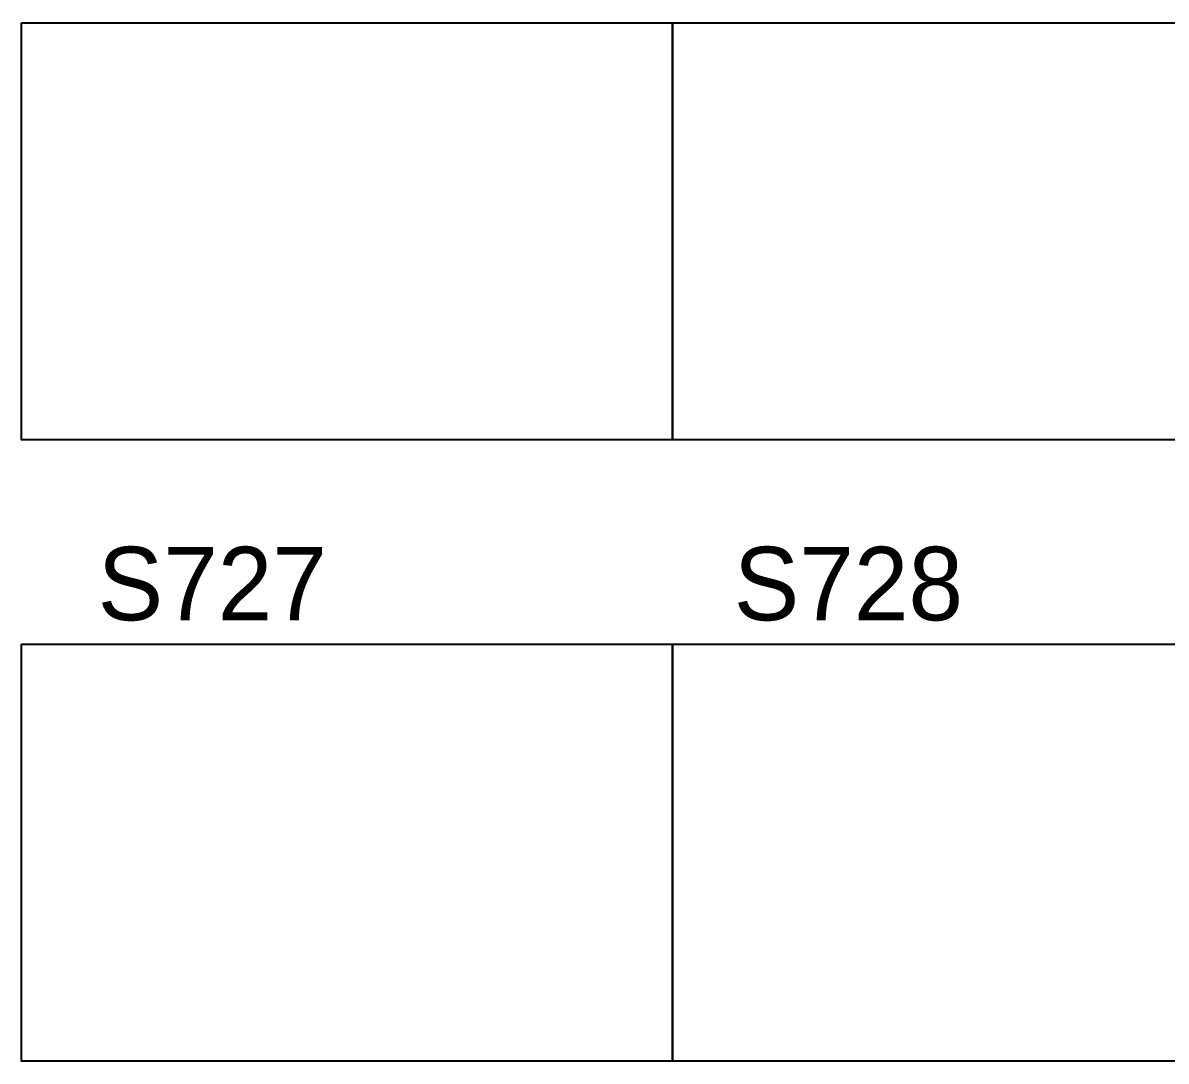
# Model space of a CAD drawing. Header units: millimetres. Extents: x 0 to 31920, y -6088 to 2522.
# Drawn here: x 19160 to 24764, y -6088 to -1000 of the extents above; entities that cross this region are included whole.
import ezdxf

# ---------------------------------------------------------------- set-up
doc = ezdxf.new("R2010")
doc.units = ezdxf.units.MM
doc.header["$MEASUREMENT"] = 0
doc.layers.add('DwFm', color=7, linetype='Continuous')
doc.styles.add('HELOPEN', font='helopen.shx')

# ---------------------------------------------------------------- blocks, each defined once
blk = doc.blocks.new('繪圖範圍')
blk.add_lwpolyline([(0, 51.1), (79.8, 51.1), (79.8, 0), (0, 0)], close=True)

msp = doc.modelspace()

# ---------------------------------------------------------------- block references
at = {"layer": 'DwFm', "xscale": 40, "yscale": 40, "zscale": 40}
for p in [(19152, -3044), (22344, -3044), (19152, -6088), (22344, -6088)]:
    msp.add_blockref('繪圖範圍', p, dxfattribs=at)

# ---------------------------------------------------------------- texts
at = {"color": 4, "style": 'HELOPEN'}
for s, p in [('S727', (19526.1, -3927.7)), ('S728', (22644, -3927.7))]:
    msp.add_text(s, height=360, dxfattribs=at).set_placement(p)

doc.saveas('drawing.dxf')
